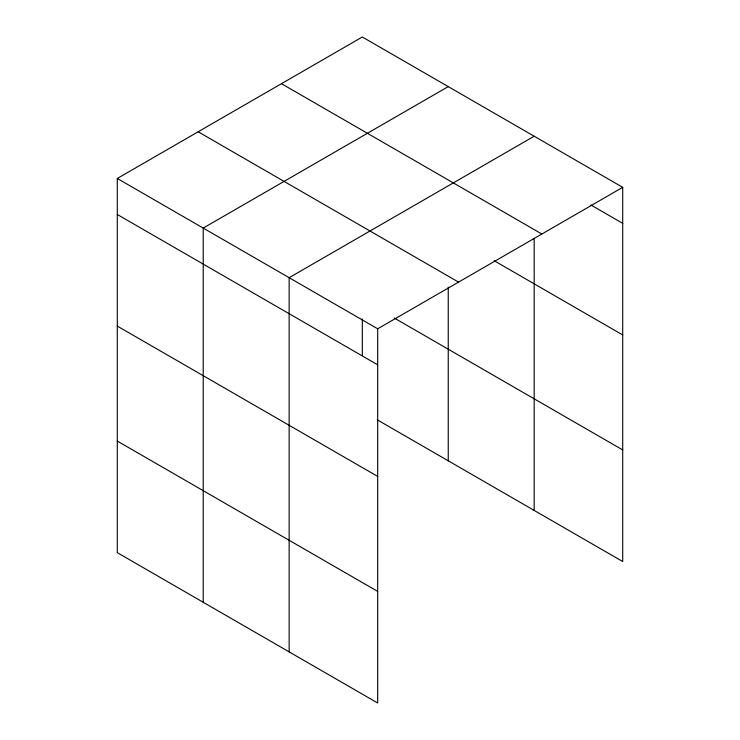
<?xml version="1.0" encoding="UTF-8"?>
<svg xmlns="http://www.w3.org/2000/svg" width="740" height="740" viewBox="0 0 740 740"><rect width="100%" height="100%" fill="white"/><g stroke="black" fill="none" stroke-linecap="round" stroke-linejoin="round"><path stroke-width="1.11" d="M117.29 178.47L377.678 328.8L377.678 703L117.29 552.66L117.29 178.47L362.322 37L622.71 187.34L622.71 561.53L377.308 419.848M448.246 86.608L203.213 228.077L203.213 602.277M534.178 136.225L289.146 277.685L289.146 651.885M377.678 328.8L622.71 187.34M590.881 204.971L622.71 223.351M281.459 83.685L541.856 234.016M494.209 260.757L622.71 334.952M198.144 131.785L458.541 282.116M394.291 318.052L622.71 449.929M117.29 214.48L377.678 364.82M117.29 326.081L377.678 476.412M117.29 441.068L377.678 591.399M534.178 238.28L534.178 510.415M448.246 287.12L448.246 460.807M362.322 318.959L362.322 355.394"/></g></svg>
